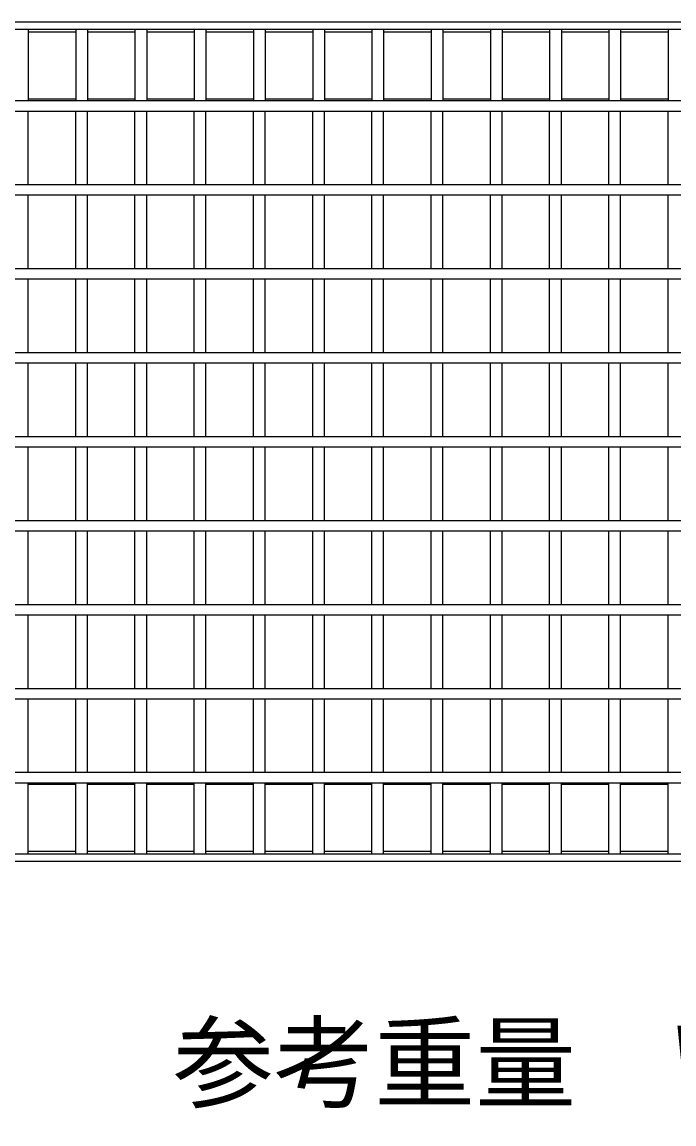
# Model space of a CAD drawing. Units: millimetres, scale not verified. Extents: x -25200 to 25200, y -8910 to 8910.
# Drawn here: x -21029 to -20640, y -4657 to -4001 of the extents above; entities that cross this region are included whole.
import ezdxf
from ezdxf.enums import TextEntityAlignment as Align

# ---------------------------------------------------------------- set-up
doc = ezdxf.new("R2010")
doc.units = ezdxf.units.MM
doc.header["$LTSCALE"] = 30
doc.layers.add('0-0_DIM', color=7, linetype='Continuous', lineweight=25)
doc.layers.add('0-2_HATCH', color=6, linetype='Continuous', lineweight=25)
doc.styles.add('ＭＳ ゴシック', font='')
doc.styles.get('ＭＳ ゴシック').set_extended_font_data('MS Gothic')

msp = doc.modelspace()

# ---------------------------------------------------------------- linework, layer by layer
at = {"layer": '0-2_HATCH'}
for p, q in [((-20248.8, -4001.05), (-21243.8, -4001.05)), ((-20248.8, -4005.55), (-21243.8, -4005.55)), ((-21025.08, -4005.55), (-21025.08, -4048.05)), ((-20996.8, -4007.05), (-21025.08, -4007.05)), ((-20996.8, -4005.55), (-20996.8, -4048.05)), ((-20989.8, -4005.55), (-20989.8, -4048.05)), ((-20961.51, -4007.05), (-20989.8, -4007.05)), ((-20961.51, -4005.55), (-20961.51, -4048.05)), ((-20954.51, -4005.55), (-20954.51, -4048.05)), ((-20926.22, -4007.05), (-20954.51, -4007.05)), ((-20926.22, -4005.55), (-20926.22, -4048.05)), ((-20919.22, -4005.55), (-20919.22, -4048.05)), ((-20890.94, -4007.05), (-20919.22, -4007.05)), ((-20890.94, -4005.55), (-20890.94, -4048.05)), ((-20883.94, -4005.55), (-20883.94, -4048.05)), ((-20855.65, -4007.05), (-20883.94, -4007.05)), ((-20855.65, -4005.55), (-20855.65, -4048.05)), ((-20848.65, -4005.55), (-20848.65, -4048.05)), ((-20820.37, -4007.05), (-20848.65, -4007.05)), ((-20820.37, -4005.55), (-20820.37, -4048.05)), ((-20813.37, -4005.55), (-20813.37, -4048.05)), ((-20785.08, -4007.05), (-20813.37, -4007.05)), ((-20785.08, -4005.55), (-20785.08, -4048.05)), ((-20778.08, -4005.55), (-20778.08, -4048.05)), ((-20749.8, -4007.05), (-20778.08, -4007.05)), ((-20749.8, -4005.55), (-20749.8, -4048.05)), ((-20742.8, -4005.55), (-20742.8, -4048.05)), ((-20714.51, -4007.05), (-20742.8, -4007.05)), ((-20714.51, -4005.55), (-20714.51, -4048.05)), ((-20707.51, -4005.55), (-20707.51, -4048.05)), ((-20679.22, -4007.05), (-20707.51, -4007.05)), ((-20679.22, -4005.55), (-20679.22, -4048.05)), ((-20672.22, -4005.55), (-20672.22, -4048.05)), ((-20643.94, -4007.05), (-20672.22, -4007.05)), ((-20643.94, -4005.55), (-20643.94, -4048.05)), ((-20248.8, -4048.05), (-21243.8, -4048.05)), ((-20996.8, -4047.05), (-21025.08, -4047.05)), ((-20961.51, -4047.05), (-20989.8, -4047.05)), ((-20926.22, -4047.05), (-20954.51, -4047.05)), ((-20890.94, -4047.05), (-20919.22, -4047.05)), ((-20855.65, -4047.05), (-20883.94, -4047.05)), ((-20820.37, -4047.05), (-20848.65, -4047.05)), ((-20785.08, -4047.05), (-20813.37, -4047.05)), ((-20749.8, -4047.05), (-20778.08, -4047.05)), ((-20714.51, -4047.05), (-20742.8, -4047.05)), ((-20679.22, -4047.05), (-20707.51, -4047.05)), ((-20643.94, -4047.05), (-20672.22, -4047.05)), ((-21243.8, -4054.05), (-20248.8, -4054.05)), ((-21025.08, -4098.05), (-21025.08, -4054.05)), ((-20996.8, -4098.05), (-20996.8, -4054.05)), ((-20989.8, -4098.05), (-20989.8, -4054.05)), ((-20961.51, -4098.05), (-20961.51, -4054.05)), ((-20954.51, -4098.05), (-20954.51, -4054.05)), ((-20926.22, -4098.05), (-20926.22, -4054.05)), ((-20919.22, -4098.05), (-20919.22, -4054.05)), ((-20890.94, -4098.05), (-20890.94, -4054.05)), ((-20883.94, -4098.05), (-20883.94, -4054.05)), ((-20855.65, -4098.05), (-20855.65, -4054.05)), ((-20848.65, -4098.05), (-20848.65, -4054.05)), ((-20820.37, -4098.05), (-20820.37, -4054.05)), ((-20813.37, -4098.05), (-20813.37, -4054.05)), ((-20785.08, -4098.05), (-20785.08, -4054.05)), ((-20778.08, -4098.05), (-20778.08, -4054.05)), ((-20749.8, -4098.05), (-20749.8, -4054.05)), ((-20742.8, -4098.05), (-20742.8, -4054.05)), ((-20714.51, -4098.05), (-20714.51, -4054.05)), ((-20707.51, -4098.05), (-20707.51, -4054.05)), ((-20679.22, -4098.05), (-20679.22, -4054.05)), ((-20672.22, -4098.05), (-20672.22, -4054.05)), ((-20643.94, -4098.05), (-20643.94, -4054.05)), ((-20248.8, -4098.05), (-21243.8, -4098.05)), ((-21243.8, -4104.05), (-20248.8, -4104.05)), ((-21025.08, -4148.05), (-21025.08, -4104.05)), ((-20996.8, -4148.05), (-20996.8, -4104.05)), ((-20989.8, -4148.05), (-20989.8, -4104.05)), ((-20961.51, -4148.05), (-20961.51, -4104.05)), ((-20954.51, -4148.05), (-20954.51, -4104.05)), ((-20926.22, -4148.05), (-20926.22, -4104.05)), ((-20919.22, -4148.05), (-20919.22, -4104.05)), ((-20890.94, -4148.05), (-20890.94, -4104.05)), ((-20883.94, -4148.05), (-20883.94, -4104.05)), ((-20855.65, -4148.05), (-20855.65, -4104.05)), ((-20848.65, -4148.05), (-20848.65, -4104.05)), ((-20820.37, -4148.05), (-20820.37, -4104.05)), ((-20813.37, -4148.05), (-20813.37, -4104.05)), ((-20785.08, -4148.05), (-20785.08, -4104.05)), ((-20778.08, -4148.05), (-20778.08, -4104.05)), ((-20749.8, -4148.05), (-20749.8, -4104.05)), ((-20742.8, -4148.05), (-20742.8, -4104.05)), ((-20714.51, -4148.05), (-20714.51, -4104.05)), ((-20707.51, -4148.05), (-20707.51, -4104.05)), ((-20679.22, -4148.05), (-20679.22, -4104.05)), ((-20672.22, -4148.05), (-20672.22, -4104.05)), ((-20643.94, -4148.05), (-20643.94, -4104.05)), ((-20248.8, -4148.05), (-21243.8, -4148.05)), ((-21243.8, -4154.05), (-20248.8, -4154.05)), ((-21025.08, -4198.05), (-21025.08, -4154.05)), ((-20996.8, -4198.05), (-20996.8, -4154.05)), ((-20989.8, -4198.05), (-20989.8, -4154.05)), ((-20961.51, -4198.05), (-20961.51, -4154.05)), ((-20954.51, -4198.05), (-20954.51, -4154.05)), ((-20926.22, -4198.05), (-20926.22, -4154.05)), ((-20919.22, -4198.05), (-20919.22, -4154.05)), ((-20890.94, -4198.05), (-20890.94, -4154.05)), ((-20883.94, -4198.05), (-20883.94, -4154.05)), ((-20855.65, -4198.05), (-20855.65, -4154.05)), ((-20848.65, -4198.05), (-20848.65, -4154.05)), ((-20820.37, -4198.05), (-20820.37, -4154.05)), ((-20813.37, -4198.05), (-20813.37, -4154.05)), ((-20785.08, -4198.05), (-20785.08, -4154.05)), ((-20778.08, -4198.05), (-20778.08, -4154.05)), ((-20749.8, -4198.05), (-20749.8, -4154.05)), ((-20742.8, -4198.05), (-20742.8, -4154.05)), ((-20714.51, -4198.05), (-20714.51, -4154.05)), ((-20707.51, -4198.05), (-20707.51, -4154.05)), ((-20679.22, -4198.05), (-20679.22, -4154.05)), ((-20672.22, -4198.05), (-20672.22, -4154.05)), ((-20643.94, -4198.05), (-20643.94, -4154.05)), ((-20248.8, -4198.05), (-21243.8, -4198.05)), ((-21243.8, -4204.05), (-20248.8, -4204.05)), ((-21025.08, -4248.05), (-21025.08, -4204.05)), ((-20996.8, -4248.05), (-20996.8, -4204.05)), ((-20989.8, -4248.05), (-20989.8, -4204.05)), ((-20961.51, -4248.05), (-20961.51, -4204.05)), ((-20954.51, -4248.05), (-20954.51, -4204.05)), ((-20926.22, -4248.05), (-20926.22, -4204.05)), ((-20919.22, -4248.05), (-20919.22, -4204.05)), ((-20890.94, -4248.05), (-20890.94, -4204.05)), ((-20883.94, -4248.05), (-20883.94, -4204.05)), ((-20855.65, -4248.05), (-20855.65, -4204.05)), ((-20848.65, -4248.05), (-20848.65, -4204.05)), ((-20820.37, -4248.05), (-20820.37, -4204.05)), ((-20813.37, -4248.05), (-20813.37, -4204.05)), ((-20785.08, -4248.05), (-20785.08, -4204.05)), ((-20778.08, -4248.05), (-20778.08, -4204.05)), ((-20749.8, -4248.05), (-20749.8, -4204.05)), ((-20742.8, -4248.05), (-20742.8, -4204.05)), ((-20714.51, -4248.05), (-20714.51, -4204.05)), ((-20707.51, -4248.05), (-20707.51, -4204.05)), ((-20679.22, -4248.05), (-20679.22, -4204.05)), ((-20672.22, -4248.05), (-20672.22, -4204.05)), ((-20643.94, -4248.05), (-20643.94, -4204.05)), ((-20248.8, -4248.05), (-21243.8, -4248.05)), ((-21243.8, -4254.05), (-20248.8, -4254.05)), ((-21025.08, -4298.05), (-21025.08, -4254.05)), ((-20996.8, -4298.05), (-20996.8, -4254.05)), ((-20989.8, -4298.05), (-20989.8, -4254.05)), ((-20961.51, -4298.05), (-20961.51, -4254.05)), ((-20954.51, -4298.05), (-20954.51, -4254.05)), ((-20926.22, -4298.05), (-20926.22, -4254.05)), ((-20919.22, -4298.05), (-20919.22, -4254.05)), ((-20890.94, -4298.05), (-20890.94, -4254.05)), ((-20883.94, -4298.05), (-20883.94, -4254.05)), ((-20855.65, -4298.05), (-20855.65, -4254.05)), ((-20848.65, -4298.05), (-20848.65, -4254.05)), ((-20820.37, -4298.05), (-20820.37, -4254.05)), ((-20813.37, -4298.05), (-20813.37, -4254.05)), ((-20785.08, -4298.05), (-20785.08, -4254.05)), ((-20778.08, -4298.05), (-20778.08, -4254.05)), ((-20749.8, -4298.05), (-20749.8, -4254.05)), ((-20742.8, -4298.05), (-20742.8, -4254.05)), ((-20714.51, -4298.05), (-20714.51, -4254.05)), ((-20707.51, -4298.05), (-20707.51, -4254.05)), ((-20679.22, -4298.05), (-20679.22, -4254.05)), ((-20672.22, -4298.05), (-20672.22, -4254.05)), ((-20643.94, -4298.05), (-20643.94, -4254.05)), ((-20248.8, -4298.05), (-21243.8, -4298.05)), ((-21243.8, -4304.05), (-20248.8, -4304.05)), ((-21025.08, -4348.05), (-21025.08, -4304.05)), ((-20996.8, -4348.05), (-20996.8, -4304.05)), ((-20989.8, -4348.05), (-20989.8, -4304.05)), ((-20961.51, -4348.05), (-20961.51, -4304.05)), ((-20954.51, -4348.05), (-20954.51, -4304.05)), ((-20926.22, -4348.05), (-20926.22, -4304.05)), ((-20919.22, -4348.05), (-20919.22, -4304.05)), ((-20890.94, -4348.05), (-20890.94, -4304.05)), ((-20883.94, -4348.05), (-20883.94, -4304.05)), ((-20855.65, -4348.05), (-20855.65, -4304.05)), ((-20848.65, -4348.05), (-20848.65, -4304.05)), ((-20820.37, -4348.05), (-20820.37, -4304.05)), ((-20813.37, -4348.05), (-20813.37, -4304.05)), ((-20785.08, -4348.05), (-20785.08, -4304.05)), ((-20778.08, -4348.05), (-20778.08, -4304.05)), ((-20749.8, -4348.05), (-20749.8, -4304.05)), ((-20742.8, -4348.05), (-20742.8, -4304.05)), ((-20714.51, -4348.05), (-20714.51, -4304.05)), ((-20707.51, -4348.05), (-20707.51, -4304.05)), ((-20679.22, -4348.05), (-20679.22, -4304.05)), ((-20672.22, -4348.05), (-20672.22, -4304.05)), ((-20643.94, -4348.05), (-20643.94, -4304.05)), ((-20248.8, -4348.05), (-21243.8, -4348.05)), ((-21243.8, -4354.05), (-20248.8, -4354.05)), ((-21025.08, -4398.05), (-21025.08, -4354.05)), ((-20996.8, -4398.05), (-20996.8, -4354.05)), ((-20989.8, -4398.05), (-20989.8, -4354.05)), ((-20961.51, -4398.05), (-20961.51, -4354.05)), ((-20954.51, -4398.05), (-20954.51, -4354.05)), ((-20926.22, -4398.05), (-20926.22, -4354.05)), ((-20919.22, -4398.05), (-20919.22, -4354.05)), ((-20890.94, -4398.05), (-20890.94, -4354.05)), ((-20883.94, -4398.05), (-20883.94, -4354.05)), ((-20855.65, -4398.05), (-20855.65, -4354.05)), ((-20848.65, -4398.05), (-20848.65, -4354.05)), ((-20820.37, -4398.05), (-20820.37, -4354.05)), ((-20813.37, -4398.05), (-20813.37, -4354.05)), ((-20785.08, -4398.05), (-20785.08, -4354.05)), ((-20778.08, -4398.05), (-20778.08, -4354.05)), ((-20749.8, -4398.05), (-20749.8, -4354.05)), ((-20742.8, -4398.05), (-20742.8, -4354.05)), ((-20714.51, -4398.05), (-20714.51, -4354.05)), ((-20707.51, -4398.05), (-20707.51, -4354.05)), ((-20679.22, -4398.05), (-20679.22, -4354.05)), ((-20672.22, -4398.05), (-20672.22, -4354.05)), ((-20643.94, -4398.05), (-20643.94, -4354.05)), ((-20248.8, -4398.05), (-21243.8, -4398.05)), ((-21243.8, -4404.05), (-20248.8, -4404.05)), ((-21025.08, -4448.05), (-21025.08, -4404.05)), ((-20996.8, -4448.05), (-20996.8, -4404.05)), ((-20989.8, -4448.05), (-20989.8, -4404.05)), ((-20961.51, -4448.05), (-20961.51, -4404.05)), ((-20954.51, -4448.05), (-20954.51, -4404.05)), ((-20926.22, -4448.05), (-20926.22, -4404.05)), ((-20919.22, -4448.05), (-20919.22, -4404.05)), ((-20890.94, -4448.05), (-20890.94, -4404.05)), ((-20883.94, -4448.05), (-20883.94, -4404.05)), ((-20855.65, -4448.05), (-20855.65, -4404.05)), ((-20848.65, -4448.05), (-20848.65, -4404.05)), ((-20820.37, -4448.05), (-20820.37, -4404.05)), ((-20813.37, -4448.05), (-20813.37, -4404.05)), ((-20785.08, -4448.05), (-20785.08, -4404.05)), ((-20778.08, -4448.05), (-20778.08, -4404.05)), ((-20749.8, -4448.05), (-20749.8, -4404.05)), ((-20742.8, -4448.05), (-20742.8, -4404.05)), ((-20714.51, -4448.05), (-20714.51, -4404.05)), ((-20707.51, -4448.05), (-20707.51, -4404.05)), ((-20679.22, -4448.05), (-20679.22, -4404.05)), ((-20672.22, -4448.05), (-20672.22, -4404.05)), ((-20643.94, -4448.05), (-20643.94, -4404.05)), ((-20248.8, -4448.05), (-21243.8, -4448.05)), ((-21243.8, -4454.05), (-20248.8, -4454.05)), ((-21025.08, -4496.55), (-21025.08, -4454.05)), ((-20996.8, -4455.05), (-21025.08, -4455.05)), ((-20996.8, -4496.55), (-20996.8, -4454.05)), ((-20989.8, -4496.55), (-20989.8, -4454.05)), ((-20961.51, -4455.05), (-20989.8, -4455.05)), ((-20961.51, -4496.55), (-20961.51, -4454.05)), ((-20954.51, -4496.55), (-20954.51, -4454.05)), ((-20926.22, -4455.05), (-20954.51, -4455.05)), ((-20926.22, -4496.55), (-20926.22, -4454.05)), ((-20919.22, -4496.55), (-20919.22, -4454.05)), ((-20890.94, -4455.05), (-20919.22, -4455.05)), ((-20890.94, -4496.55), (-20890.94, -4454.05)), ((-20883.94, -4496.55), (-20883.94, -4454.05)), ((-20855.65, -4455.05), (-20883.94, -4455.05)), ((-20855.65, -4496.55), (-20855.65, -4454.05)), ((-20848.65, -4496.55), (-20848.65, -4454.05)), ((-20820.37, -4455.05), (-20848.65, -4455.05)), ((-20820.37, -4496.55), (-20820.37, -4454.05)), ((-20813.37, -4496.55), (-20813.37, -4454.05)), ((-20785.08, -4455.05), (-20813.37, -4455.05)), ((-20785.08, -4496.55), (-20785.08, -4454.05)), ((-20778.08, -4496.55), (-20778.08, -4454.05)), ((-20749.8, -4455.05), (-20778.08, -4455.05)), ((-20749.8, -4496.55), (-20749.8, -4454.05)), ((-20742.8, -4496.55), (-20742.8, -4454.05)), ((-20714.51, -4455.05), (-20742.8, -4455.05)), ((-20714.51, -4496.55), (-20714.51, -4454.05)), ((-20707.51, -4496.55), (-20707.51, -4454.05)), ((-20679.22, -4455.05), (-20707.51, -4455.05)), ((-20679.22, -4496.55), (-20679.22, -4454.05)), ((-20672.22, -4496.55), (-20672.22, -4454.05)), ((-20643.94, -4455.05), (-20672.22, -4455.05)), ((-20643.94, -4496.55), (-20643.94, -4454.05)), ((-20996.8, -4495.05), (-21025.08, -4495.05)), ((-20961.51, -4495.05), (-20989.8, -4495.05)), ((-20926.22, -4495.05), (-20954.51, -4495.05)), ((-20890.94, -4495.05), (-20919.22, -4495.05)), ((-20855.65, -4495.05), (-20883.94, -4495.05)), ((-20820.37, -4495.05), (-20848.65, -4495.05)), ((-20785.08, -4495.05), (-20813.37, -4495.05)), ((-20749.8, -4495.05), (-20778.08, -4495.05)), ((-20714.51, -4495.05), (-20742.8, -4495.05)), ((-20679.22, -4495.05), (-20707.51, -4495.05)), ((-20643.94, -4495.05), (-20672.22, -4495.05)), ((-20248.8, -4496.55), (-21243.8, -4496.55)), ((-20248.8, -4501.05), (-21243.8, -4501.05))]:
    msp.add_line(p, q, dxfattribs=at)

# ---------------------------------------------------------------- texts
at = {"layer": '0-0_DIM', "style": 'ＭＳ ゴシック'}
msp.add_text('参考重量\u3000W=51.2kg', height=43.99, dxfattribs=at).set_placement((-20938.81, -4655.98), align=Align.BOTTOM_LEFT)

doc.saveas('drawing.dxf')
